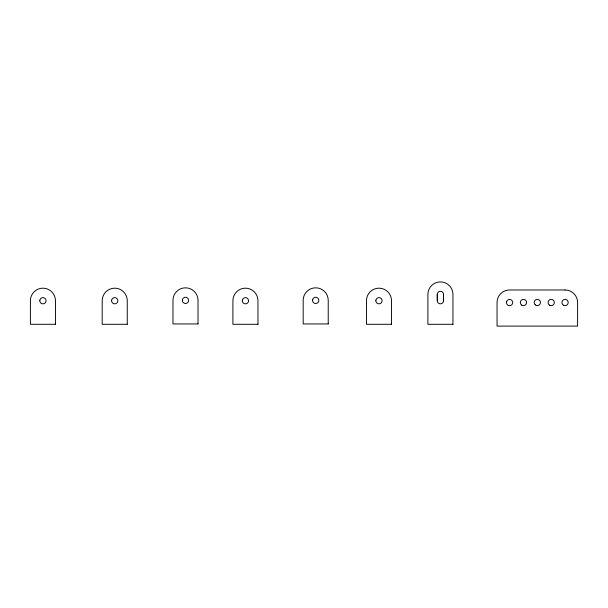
<?xml version="1.0" encoding="UTF-8"?>
<svg xmlns="http://www.w3.org/2000/svg" width="608" height="608" viewBox="0 0 608 608"><rect width="100%" height="100%" fill="white"/><g stroke="black" fill="none" stroke-linecap="round" stroke-linejoin="round"><path stroke-width="0.91" d="M443.551 294.432L443.551 300.694A3.131 3.131 0 0 1 440.42 303.833A3.131 3.131 0 0 1 437.289 300.694L437.289 294.432A3.131 3.131 0 0 1 440.42 291.3A3.131 3.131 0 0 1 443.551 294.432L443.551 300.694M437.289 300.694L437.289 294.432M39.839 300.208L39.801 300.694A3.131 3.131 0 0 0 42.932 303.833A3.131 3.131 0 0 0 46.064 300.694L46.026 300.208A3.131 3.131 0 0 0 39.839 300.208M111.629 300.208L111.591 300.694A3.131 3.131 0 0 0 114.722 303.833A3.131 3.131 0 0 0 117.853 300.694L117.815 300.208A3.131 3.131 0 0 0 111.629 300.208M182.392 299.858L182.354 300.352A3.131 3.131 0 0 0 185.486 303.483A3.131 3.131 0 0 0 188.624 300.352L188.586 299.858A3.131 3.131 0 0 0 182.392 299.858M242.349 300.208L242.311 300.694A3.131 3.131 0 0 0 245.442 303.833A3.131 3.131 0 0 0 248.573 300.694L248.535 300.208A3.131 3.131 0 0 0 242.349 300.208M312.603 299.858L312.565 300.352A3.131 3.131 0 0 0 315.696 303.483A3.131 3.131 0 0 0 318.835 300.352L318.797 299.858A3.131 3.131 0 0 0 312.603 299.858M375.881 300.208L375.843 300.694A3.131 3.131 0 0 0 378.974 303.833A3.131 3.131 0 0 0 382.113 300.694L382.067 300.208A3.131 3.131 0 0 0 375.881 300.208M506.487 302.016L506.441 302.51A3.131 3.131 0 0 0 509.58 305.642A3.131 3.131 0 0 0 512.711 302.51L512.673 302.016A3.131 3.131 0 0 0 506.487 302.016M565.068 289.978L509.58 289.978A12.532 12.532 0 0 0 497.048 302.503L497.048 326.101L577.6 326.101L577.6 302.503A12.532 12.532 0 0 0 565.068 289.978M198.018 323.942L172.961 323.942L172.961 300.352A12.532 12.532 0 0 1 185.486 287.82A12.532 12.532 0 0 1 198.018 300.352L198.018 323.942M328.229 323.942L303.172 323.942L303.172 300.352A12.532 12.532 0 0 1 315.696 287.82A12.532 12.532 0 0 1 328.229 300.352L328.229 323.942M55.457 324.292L30.4 324.292L30.4 300.694A12.532 12.532 0 0 1 42.932 288.169A12.532 12.532 0 0 1 55.457 300.694L55.457 324.292M127.254 324.292L102.19 324.292L102.19 300.694A12.532 12.532 0 0 1 114.722 288.169A12.532 12.532 0 0 1 127.254 300.694L127.254 324.292M257.967 324.292L232.91 324.292L232.91 300.694A12.532 12.532 0 0 1 245.442 288.169A12.532 12.532 0 0 1 257.967 300.694L257.967 324.292M391.506 324.292L366.449 324.292L366.449 300.694A12.532 12.532 0 0 1 378.974 288.169A12.532 12.532 0 0 1 391.506 300.694L391.506 324.292M452.952 324.292L427.888 324.292L427.888 294.432A12.532 12.532 0 0 1 440.42 281.899A12.532 12.532 0 0 1 452.952 294.432L452.952 324.292M521.732 305.125A3.131 3.131 0 0 0 526.581 302.685A3.131 3.131 0 0 0 522.044 299.714A3.131 3.131 0 0 0 521.732 305.125M535.268 304.874A3.131 3.131 0 0 0 540.398 303.103A3.131 3.131 0 0 0 536.302 299.546A3.131 3.131 0 0 0 535.268 304.874M563.502 305.224A3.131 3.131 0 0 0 568.199 302.51A3.131 3.131 0 0 0 563.502 299.797A3.131 3.131 0 0 0 563.502 305.224M549.526 305.155A3.131 3.131 0 0 0 554.329 302.632A3.131 3.131 0 0 0 549.738 299.736A3.131 3.131 0 0 0 549.526 305.155"/></g></svg>
